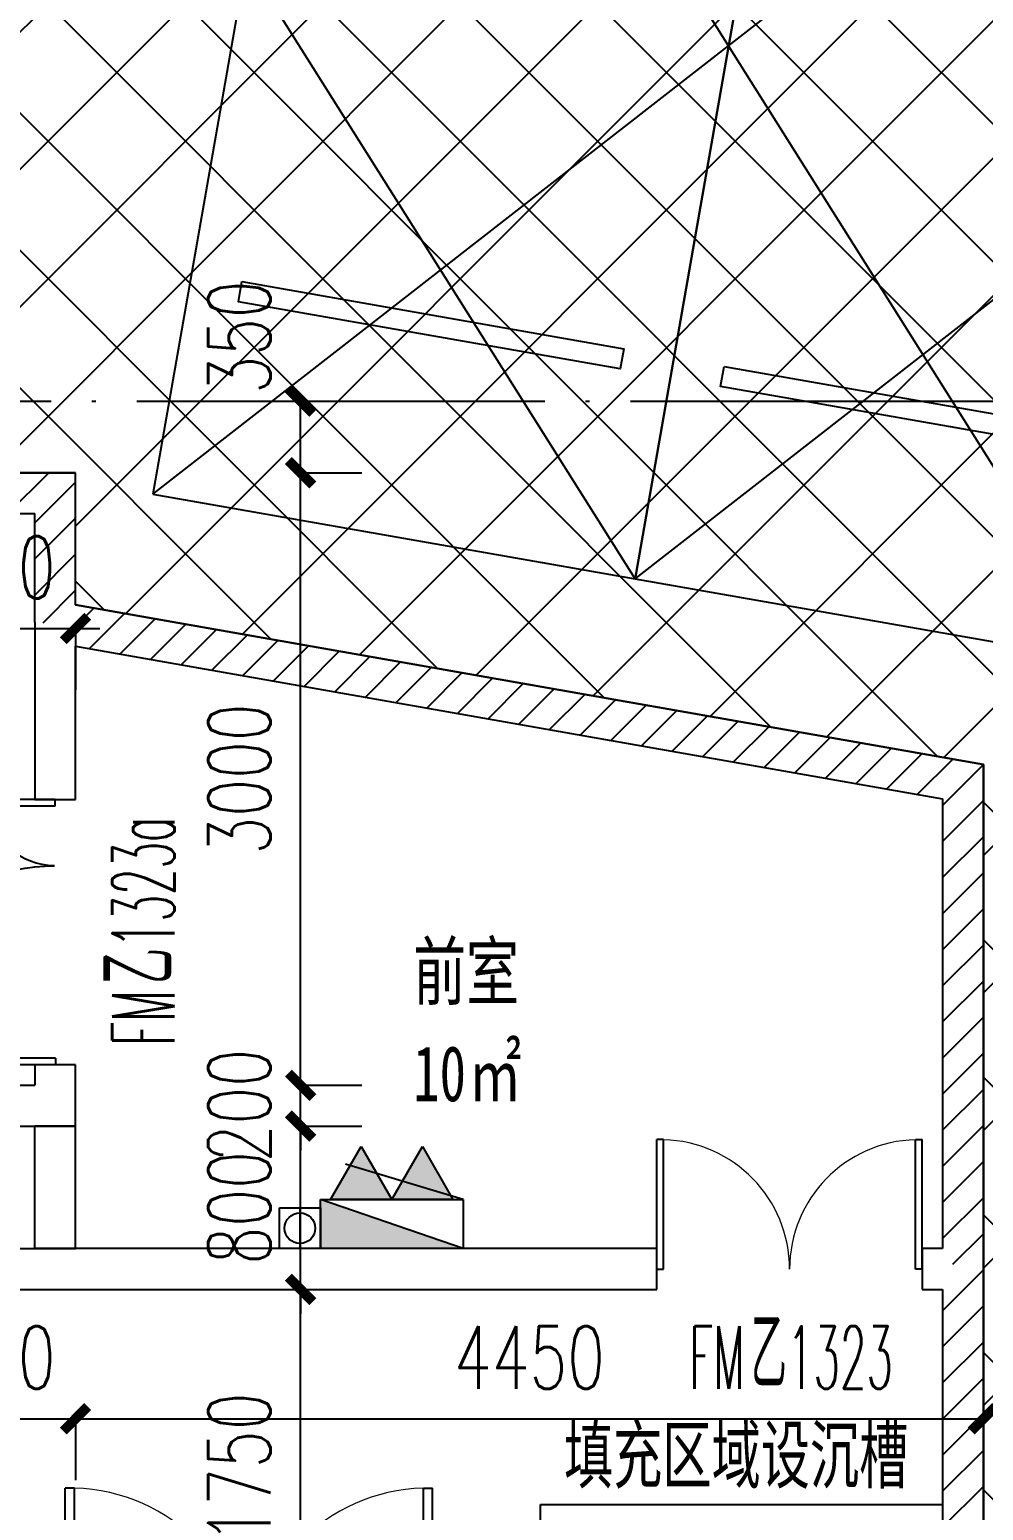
# Model space of a CAD drawing. Header units: millimetres. Extents: x 12325263 to 13848842, y -1463133 to 573208.
# Drawn here: x 12604822 to 12609497, y -853319 to -846067 of the extents above; entities that cross this region are included whole.
import ezdxf
from ezdxf.xclip import XClip

# ---------------------------------------------------------------- set-up
doc = ezdxf.new("R2010")
doc.units = ezdxf.units.MM
doc.header["$LTSCALE"] = 1000
doc.header["$XCLIPFRAME"] = 0
for name, pattern in [('DASH', [0.35, 0.25, -0.1]), ('DASHED', [19.05, 12.7, -6.35]), ('DOTE', [2.42, 2, -0.2, 0.02, -0.2])]:
    doc.linetypes.add(name, pattern=pattern)
for name, color, linetype in [('#s-灭火器', 20, 'Continuous'), ('A-ANNO-TEXT', 7, 'Continuous'), ('A-AXIS', 16, 'DOTE'), ('A-WALL', 5, 'Continuous'), ('A-WALL-PATT', 8, 'Continuous'), ('A_WALL(防火墙)', 151, 'Continuous'), ('AXIS', 3, 'Continuous'), ('DOOR_FIRE', 1, 'Continuous'), ('DOOR_FIRE_TEXT', 7, 'Continuous'), ('EQUIP_消火栓', 7, 'Continuous'), ('PARTS-CAR-政府', 40, 'Continuous'), ('PUB_DIM', 83, 'Continuous'), ('PUB_HATCH', 8, 'Continuous'), ('PUB_TEXT', 7, 'Continuous'), ('VPIPE-消防高', 3, 'Continuous'), ('WALL', 5, 'Continuous'), ('WALL-SHATCH', 8, 'Continuous'), ('WINDOW', 4, 'Continuous'), ('水条件', 1, 'Continuous')]:
    doc.layers.add(name, color=color, linetype=linetype)
doc.styles.add('_TCH_DIM_T3', font='SIMPLEX.shx', dxfattribs={"width": 0.705882, "bigfont": 'GBCBIG.shx'})
doc.styles.add('_TCH_WINDOW', font='SIMPLEX', dxfattribs={"width": 0.7, "height": 3.5, "bigfont": 'GBCBIG'})
doc.styles.add('TITXV', font='', dxfattribs={"width": 0.7})
doc.styles.add('宋体', font='', dxfattribs={"width": 0.65})
doc.styles.get('TITXV').set_extended_font_data('SimSun')
doc.styles.get('宋体').set_extended_font_data('SimSun')
doc.dimstyles.new('_TCH_ARCH&&120', dxfattribs={"dimtxt": 306, "dimasz": 120, "dimexe": 300, "dimexo": 360, "dimgap": 147, "dimtad": 1, "dimdec": 0, "dimzin": 0, "dimdsep": 46, "dimtxsty": '_TCH_DIM_T3', "dimblk": 'ARCHTICK', "dimcen": 0.09, "dimclrt": 7, "dimazin": 2, "dimtfac": 1, "dimtdec": 0, "dimtix": 1, "dimtmove": 2, "dimatfit": 3, "dimfxl": 1, "dimfxlon": 1, "dimtolj": 1, "dimtzin": 0, "dimarcsym": 0})
pattern_1 = [(45, (0, 89.76), (-88.388383, 88.388383), [])]

# ---------------------------------------------------------------- blocks, each defined once
blk = doc.blocks.new('adgshg13-A$C7F010FC0')
at = {"layer": 'WALL-SHATCH'}
h = blk.add_hatch(color=256, dxfattribs=at)
h.dxf.hatch_style = 1
h.paths.add_polyline_path([(-60384.2, -16880.9), (-763.2, 197.5), (12587.6, -13153.3), (12587.6, -157996), (-162964.9, -188820.4), (-171262.4, -180522.9), (-171262.4, -31310.9), (-150707.2, -10755.7), (-131860.1, -7980.9), (-99162.4, -7980.9), (-99162.4, -4980.9), (-76620.4, -4980.9), (-70107.7, -16880.9)], flags=16)
h.paths.add_polyline_path([(-60091.2, -16380.9), (-646.9, 646.9), (12987.6, -12987.6), (12987.6, -158331.9), (-163100.6, -189250.4), (-171662.4, -180688.6), (-171662.4, -31145.2), (-150777.9, -10260.7), (-131896.7, -7480.9), (-99562.4, -7480.9), (-99562.4, -4580.9), (-76365.6, -4580.9), (-69907.5, -16380.9)])
blk = doc.blocks.new('adgshg13-政府车位')
at = {"color": 40}
blk.add_lwpolyline([(0, 0), (2400, 0), (2400, 5300), (0, 5300)], close=True, dxfattribs=at)
for points in [[(2400, 0), (0, 2650), (2400, 5300)], [(0, 0), (2400, 2650), (0, 5300)]]:
    blk.add_lwpolyline(points, dxfattribs=at)
at = {"color": 40, "extrusion": (-0.000447791, 3.39716e-15, 1), "elevation": -1.1}
blk.add_lwpolyline([(250, 1100), (2150, 1100), (2150, 1000), (250, 1000)], close=True, dxfattribs=at)
blk = doc.blocks.new('A$C4C7A72D3')
at = {"layer": 'PARTS-CAR-政府'}
for p in [(206392.8, 94992.8), (208792.8, 94992.8)]:
    blk.add_blockref('adgshg13-政府车位', p, dxfattribs=at)
at = {"layer": 'WALL', "color": 1}
blk.add_blockref('adgshg13-A$C7F010FC0', (210433, 205503.6), dxfattribs=at)
blk = doc.blocks.new('qlzw')
at = {"layer": 'A-AXIS'}
blk.add_line((12411416.8, 1033989.8), (12486866.8, 1033989.8), dxfattribs=at)
blk = doc.blocks.new('管位')
at = {"layer": '水条件'}
blk.add_line((12573126, 675360.4), (12573126, 675160.4), dxfattribs=at)
blk.add_lwpolyline([(12573026, 675360.4), (12573226, 675360.4), (12573226, 675160.4), (12573026, 675160.4)], close=True, dxfattribs=at)
blk = doc.blocks.new('灭火器')
at = {"layer": '#s-灭火器', "ltscale": 1000}
for points in [[(292444.1, 59706.6), (292144.1, 59706.6), (292294.1, 59446.8)], [(292744.1, 59706.6), (292444.1, 59706.6), (292594.1, 59446.8)]]:
    blk.add_hatch(color=256, dxfattribs=at).paths.add_polyline_path(points)
for points in [[(292294.1, 59446.8), (292444.1, 59706.6), (292144.1, 59706.6)], [(292594.1, 59446.8), (292744.1, 59706.6), (292444.1, 59706.6)]]:
    blk.add_lwpolyline(points, close=True, dxfattribs=at)
blk = doc.blocks.new('$TWTSYS$00000508')
for p, q in [((-0.5, 0.5), (0.324, 1.224)), ((-0.5, 0.5), (-0.5, -0.5)), ((-0.5, -0.5), (0.5, 0.5)), ((0.5, 0.5), (-0.5, 0.5)), ((0.5, -0.5), (0.5, 0.5)), ((-0.5, -0.5), (0.5, -0.5))]:
    blk.add_line(p, q)
blk.add_solid([(0.5, -0.5), (0.5, 0.5), (-0.5, -0.5)])
blk = doc.blocks.new('消火栓')
at = {"layer": '#s-灭火器', "rotation": 180.0000000000001}
blk.add_blockref('灭火器', (12864422.1, 734931.8), dxfattribs=at)
at = {"layer": 'EQUIP_消火栓', "xscale": 700, "yscale": 240, "zscale": 700}
blk.add_blockref('$TWTSYS$00000508', (12571977.9, 675105.2), dxfattribs=at)
blk = doc.blocks.new('asdfasfasdfsdf')
at = {"layer": 'VPIPE-消防高'}
blk.add_circle((37550, 16700), 75, dxfattribs=at)
at = {"xscale": -1}
blk.add_blockref('消火栓', (12609978, -658385.2), dxfattribs=at)
at = {"layer": '水条件'}
blk.add_blockref('管位', (-12535575.9, -658560.4), dxfattribs=at)
blk = doc.blocks.new('_ArchTick')
at = {"color": 0, "linetype": 'ByBlock', "const_width": 0.4}
blk.add_lwpolyline([(-0.5, -0.5), (0.5, 0.5)], dxfattribs=at)
blk = doc.blocks.new('*D4460')
at = {"layer": 'Defpoints', "color": 0, "transparency": 16777216}
for p in [(12604996.8, -852236.8), (12606150, -852236.8), (12604996.8, -853986.8)]:
    blk.add_point(p, dxfattribs=at)
at = {"layer": 'PUB_DIM', "color": 0, "lineweight": -2, "transparency": 16777216}
for p, q in [((12606149, -852236.8), (12606450, -852236.8)), ((12606150, -853986.8), (12606150, -852236.8)), ((12606149, -853986.8), (12606450, -853986.8))]:
    blk.add_line(p, q, dxfattribs=at)
at = {"layer": 'PUB_DIM', "color": 0, "lineweight": -2, "transparency": 16777216, "xscale": 120, "yscale": 120, "zscale": 120}
for p, rotation in [((12606150, -852236.8), 90), ((12606150, -853986.8), 270)]:
    blk.add_blockref('_ArchTick', p, dxfattribs=dict(at, rotation=rotation))
at = {"layer": 'PUB_DIM', "color": 7, "transparency": 16777216, "insert": (12605850, -853111.8), "char_height": 306, "attachment_point": 5, "rotation": 90, "style": '_TCH_DIM_T3'}
blk.add_mtext('\\A1;1750', dxfattribs=at)
blk = doc.blocks.new('*D4461')
at = {"layer": 'Defpoints', "color": 0, "transparency": 16777216}
for p in [(12604996.8, -851436.8), (12606150, -851436.8), (12604996.8, -852236.8)]:
    blk.add_point(p, dxfattribs=at)
at = {"layer": 'PUB_DIM', "color": 0, "lineweight": -2, "transparency": 16777216}
for p, q in [((12606150, -851436.8), (12606150, -851316.8)), ((12606149, -851436.8), (12606450, -851436.8)), ((12606150, -852236.8), (12606150, -851436.8)), ((12606149, -852236.8), (12606450, -852236.8)), ((12606150, -852236.8), (12606150, -852356.8))]:
    blk.add_line(p, q, dxfattribs=at)
at = {"layer": 'PUB_DIM', "color": 0, "lineweight": -2, "transparency": 16777216, "xscale": 120, "yscale": 120, "zscale": 120}
for p, rotation in [((12606150, -851436.8), 270), ((12606150, -852236.8), 90)]:
    blk.add_blockref('_ArchTick', p, dxfattribs=dict(at, rotation=rotation))
at = {"layer": 'PUB_DIM', "color": 7, "transparency": 16777216, "insert": (12605850, -851836.8), "char_height": 306, "attachment_point": 5, "rotation": 90, "style": '_TCH_DIM_T3'}
blk.add_mtext('\\A1;800', dxfattribs=at)
blk = doc.blocks.new('*D4462')
at = {"layer": 'Defpoints', "color": 0, "transparency": 16777216}
for p in [(12604996.8, -851236.8), (12606150, -851236.8), (12604996.8, -851436.8)]:
    blk.add_point(p, dxfattribs=at)
at = {"layer": 'PUB_DIM', "color": 0, "lineweight": -2, "transparency": 16777216}
for p, q in [((12606150, -851236.8), (12606150, -851116.8)), ((12606149, -851236.8), (12606450, -851236.8)), ((12606150, -851436.8), (12606150, -851236.8)), ((12606149, -851436.8), (12606450, -851436.8)), ((12606150, -851436.8), (12606150, -851556.8))]:
    blk.add_line(p, q, dxfattribs=at)
at = {"layer": 'PUB_DIM', "color": 0, "lineweight": -2, "transparency": 16777216, "xscale": 120, "yscale": 120, "zscale": 120}
for p, rotation in [((12606150, -851236.8), 270), ((12606150, -851436.8), 90)]:
    blk.add_blockref('_ArchTick', p, dxfattribs=dict(at, rotation=rotation))
at = {"layer": 'PUB_DIM', "color": 7, "transparency": 16777216, "insert": (12605850, -851336.8), "char_height": 306, "attachment_point": 5, "rotation": 90, "style": '_TCH_DIM_T3'}
blk.add_mtext('\\A1;200', dxfattribs=at)
blk = doc.blocks.new('*D4463')
at = {"layer": 'Defpoints', "color": 0, "transparency": 16777216}
for p in [(12604996.8, -848236.8), (12606150, -848236.8), (12604996.8, -851236.8)]:
    blk.add_point(p, dxfattribs=at)
at = {"layer": 'PUB_DIM', "color": 0, "lineweight": -2, "transparency": 16777216}
for p, q in [((12606149, -848236.8), (12606450, -848236.8)), ((12606150, -851236.8), (12606150, -848236.8)), ((12606149, -851236.8), (12606450, -851236.8))]:
    blk.add_line(p, q, dxfattribs=at)
at = {"layer": 'PUB_DIM', "color": 0, "lineweight": -2, "transparency": 16777216, "xscale": 120, "yscale": 120, "zscale": 120}
for p, rotation in [((12606150, -848236.8), 90), ((12606150, -851236.8), 270)]:
    blk.add_blockref('_ArchTick', p, dxfattribs=dict(at, rotation=rotation))
at = {"layer": 'PUB_DIM', "color": 7, "transparency": 16777216, "insert": (12605850, -849736.8), "char_height": 306, "attachment_point": 5, "rotation": 90, "style": '_TCH_DIM_T3'}
blk.add_mtext('\\A1;3000', dxfattribs=at)
blk = doc.blocks.new('*D4464')
at = {"layer": 'Defpoints', "color": 0, "transparency": 16777216}
for p in [(12604996.8, -847886.8), (12606150, -847886.8), (12604996.8, -848236.8)]:
    blk.add_point(p, dxfattribs=at)
at = {"layer": 'PUB_DIM', "color": 0, "lineweight": -2, "transparency": 16777216}
for p, q in [((12606149, -847886.8), (12606450, -847886.8)), ((12606150, -848236.8), (12606150, -847886.8)), ((12606149, -848236.8), (12606450, -848236.8))]:
    blk.add_line(p, q, dxfattribs=at)
at = {"layer": 'PUB_DIM', "color": 0, "lineweight": -2, "transparency": 16777216, "xscale": 120, "yscale": 120, "zscale": 120}
for p, rotation in [((12606150, -847886.8), 90), ((12606150, -848236.8), 270)]:
    blk.add_blockref('_ArchTick', p, dxfattribs=dict(at, rotation=rotation))
at = {"layer": 'PUB_DIM', "color": 7, "transparency": 16777216, "insert": (12605850, -847572.4), "char_height": 306, "attachment_point": 5, "rotation": 90, "style": '_TCH_DIM_T3'}
blk.add_mtext('\\A1;350', dxfattribs=at)
blk = doc.blocks.new('*D4465')
at = {"layer": 'Defpoints', "color": 0, "transparency": 16777216}
for p in [(12605046.8, -852236.8), (12609496.8, -852236.8), (12609496.8, -852870)]:
    blk.add_point(p, dxfattribs=at)
at = {"layer": 'PUB_DIM', "color": 0, "lineweight": -2, "transparency": 16777216}
for p, q in [((12605046.8, -852869), (12605046.8, -853170)), ((12605046.8, -852870), (12609496.8, -852870)), ((12609496.8, -852869), (12609496.8, -853170))]:
    blk.add_line(p, q, dxfattribs=at)
at = {"layer": 'PUB_DIM', "color": 0, "lineweight": -2, "transparency": 16777216, "xscale": 120, "yscale": 120, "zscale": 120, "rotation": 180}
blk.add_blockref('_ArchTick', (12605046.8, -852870), dxfattribs=at)
at = {"layer": 'PUB_DIM', "color": 0, "lineweight": -2, "transparency": 16777216, "xscale": 120, "yscale": 120, "zscale": 120}
blk.add_blockref('_ArchTick', (12609496.8, -852870), dxfattribs=at)
at = {"layer": 'PUB_DIM', "color": 7, "transparency": 16777216, "insert": (12607271.8, -852570), "char_height": 306, "attachment_point": 5, "style": '_TCH_DIM_T3'}
blk.add_mtext('\\A1;4450', dxfattribs=at)
blk = doc.blocks.new('*D4466')
at = {"layer": 'Defpoints', "color": 0, "transparency": 16777216}
for p in [(12604296.8, -852236.8), (12605046.8, -852236.8), (12605046.8, -852870)]:
    blk.add_point(p, dxfattribs=at)
at = {"layer": 'PUB_DIM', "color": 0, "lineweight": -2, "transparency": 16777216}
for p, q in [((12604296.8, -852870), (12604176.8, -852870)), ((12604296.8, -852869), (12604296.8, -853170)), ((12604296.8, -852870), (12605046.8, -852870)), ((12605046.8, -852869), (12605046.8, -853170)), ((12605046.8, -852870), (12605166.8, -852870))]:
    blk.add_line(p, q, dxfattribs=at)
at = {"layer": 'PUB_DIM', "color": 0, "lineweight": -2, "transparency": 16777216, "xscale": 120, "yscale": 120, "zscale": 120}
blk.add_blockref('_ArchTick', (12604296.8, -852870), dxfattribs=at)
at = {"layer": 'PUB_DIM', "color": 0, "lineweight": -2, "transparency": 16777216, "xscale": 120, "yscale": 120, "zscale": 120, "rotation": 180}
blk.add_blockref('_ArchTick', (12605046.8, -852870), dxfattribs=at)
at = {"layer": 'PUB_DIM', "color": 7, "transparency": 16777216, "insert": (12604671.8, -852570), "char_height": 306, "attachment_point": 5, "style": '_TCH_DIM_T3'}
blk.add_mtext('\\A1;750', dxfattribs=at)
blk = doc.blocks.new('*D4724')
at = {"layer": 'Defpoints', "color": 0, "transparency": 16777216}
for p in [(12604296.8, -848236.8), (12605046.8, -848236.8), (12605046.8, -849000)]:
    blk.add_point(p, dxfattribs=at)
at = {"layer": 'PUB_DIM', "color": 0, "lineweight": -2, "transparency": 16777216}
for p, q in [((12604296.8, -849000), (12604176.8, -849000)), ((12604296.8, -848999), (12604296.8, -849300)), ((12604296.8, -849000), (12605046.8, -849000)), ((12605046.8, -848999), (12605046.8, -849300)), ((12605046.8, -849000), (12605166.8, -849000))]:
    blk.add_line(p, q, dxfattribs=at)
at = {"layer": 'PUB_DIM', "color": 0, "lineweight": -2, "transparency": 16777216, "xscale": 120, "yscale": 120, "zscale": 120}
blk.add_blockref('_ArchTick', (12604296.8, -849000), dxfattribs=at)
at = {"layer": 'PUB_DIM', "color": 0, "lineweight": -2, "transparency": 16777216, "xscale": 120, "yscale": 120, "zscale": 120, "rotation": 180}
blk.add_blockref('_ArchTick', (12605046.8, -849000), dxfattribs=at)
at = {"layer": 'PUB_DIM', "color": 7, "transparency": 16777216, "insert": (12604671.8, -848700), "char_height": 306, "attachment_point": 5, "style": '_TCH_DIM_T3'}
blk.add_mtext('\\A1;750', dxfattribs=at)
blk = doc.blocks.new('$DorLib2D$00000002')
for p, q in [((-0.5, 0), (-0.5, 0.4875)), ((-0.475, 0.4875), (-0.5, 0.4875)), ((-0.475, 0), (-0.475, 0.4875)), ((0.475, 0), (0.475, 0.4875)), ((0.475, 0.4875), (0.5, 0.4875)), ((0.5, 0), (0.5, 0.4875)), ((-0.5, 0), (-0.475, 0)), ((0.5, 0), (0.475, 0))]:
    blk.add_line(p, q)
at = {"lineweight": 13}
for centre, start, end in [((-0.4875, 0), 0, 88.5307), ((0.4875, 0), 91.4693, 180)]:
    blk.add_arc(centre, 0.4875, start, end, dxfattribs=at)
blk = doc.blocks.new('$DorLib2D$00000225')
at = {"color": 0}
for p, q in [((0.475, -0.0014), (0.475, 0.7521)), ((0.475, 0.7521), (0.5, 0.7521)), ((0.5, -0.0014), (0.5, 0.7521)), ((-0.5, 0), (-0.5, 0.252)), ((-0.475, 0.252), (-0.5, 0.252)), ((-0.475, 0), (-0.475, 0.252)), ((-0.475, 0), (-0.5, 0)), ((0.475, -0.0014), (0.5, -0.0014))]:
    blk.add_line(p, q, dxfattribs=at)
for centre, radius, start, end in [((0.5046, -0.0019), 0.7546, 92.2493, 179.7238), ((-0.5008, 0.0026), 0.2508, 359.7899, 84.0974)]:
    blk.add_arc(centre, radius, start, end, dxfattribs=at)

msp = doc.modelspace()

# ---------------------------------------------------------------- block references
ref = msp.add_blockref('A$C4C7A72D3', (12385714.9, -906209.5), dxfattribs=dict(rotation=350.041249254255))
XClip(ref).set_block_clipping_path([(223442.8584877662, 85923.1187333744), (220542.7961432356, 85923.1422391906), (220542.8579492103, 89292.823275506), (211526.9150355905, 89292.8101311298), (210631.4331447985, 94392.8080583527), (206113.3685902953, 94392.8025418455), (206001.4315187763, 95030.3127344656), (204376.2826588508, 94744.9613686837), (203364.4570056833, 100506.9030052917), (197947.3947122637, 99555.7482674252), (192482.3428474721, 130679.4765393781), (190118.7804593667, 130264.4504016289), (191623.4071957469, 121695.6427078634), (177046.6486519482, 119136.2011700841), (175707.6223907359, 126760.8483765714), (173902.988371335, 128026.4039125028), (169528.3854461554, 127258.2903269802), (169070.0967394859, 129868.3614864857), (163308.2517458182, 128856.6693391807), (163766.52659606, 126246.6171700556), (159679.1795131005, 125528.9180921423), (170669.6888374612, 62935.797914044), (167222.1989369914, 62330.4650948944), (167939.7759490944, 58243.6808593175), (171386.9528796654, 58848.2912487988), (172857.0656793863, 50477.0032648193), (165962.5026008021, 49266.4230898353), (168037.7813034765, 37447.1796448426), (140649.9584970828, 32638.2390106404), (115387.9799239188, 28202.5781787895), (95598.7254695911, 140907.4332163476), (226939.476109907, 163968.8668500402), (240128.6952811591, 88852.8973128139)])

# ---------------------------------------------------------------- next in the draw order: hatches: boundary and pattern name
at = {"layer": 'A-WALL-PATT'}
h = msp.add_hatch(dxfattribs=at)
h.set_pattern_fill('ANSI37', color=252, scale=300)
h.set_pattern_definition([(45, (0, 0), (-336.759605, 336.759605), []), (135, (0, 0), (-336.759605, -336.759605), [])])
h.paths.add_polyline_path([(12620650.4, -860223), (12617794, -859722), (12618376.9, -856402.6), (12609496.8, -854843.4), (12609496.8, -849665.4), (12605046.8, -848884), (12605046.8, -848236.8), (12604796.8, -848236.8), (12604796.8, -848236.8), (12603396.8, -848236.8), (12603396.8, -842386.7), (12597896.8, -842386.8), (12597896.8, -819486.8), (12597896.6, -810786.8), (12595496.8, -810786.8), (12595496.9, -819486.7), (12580697.2, -819486.7), (12580696.9, -811745.4), (12579138.3, -810186.8), (12574696.8, -810186.7), (12574696.8, -807536.8), (12568846.8, -807536.8), (12568846.8, -810186.8), (12564696.9, -810186.8), (12564696.8, -873736.8), (12561196.8, -873736.8), (12561196.8, -877886.8), (12564696.8, -877886.8), (12564696.8, -886386.8), (12557696.8, -886386.8), (12557696.8, -898386.9), (12504241.6, -898386.9), (12504241.6, -783958), (12634041.3, -783958), (12627930.1, -818762.8)])
h = msp.add_hatch(dxfattribs=at)
h.set_pattern_fill('普通砖', color=256, scale=50, style=0)
h.set_pattern_definition(pattern_1)
h.paths.add_polyline_path([(12603296.8, -848303.5), (12603296.8, -848436.8), (12604846.8, -848436.8), (12605046.8, -848236.8), (12603396.8, -848236.8)])
h = msp.add_hatch(dxfattribs=at)
h.set_pattern_fill('普通砖', color=256, scale=50, style=0)
h.set_pattern_definition(pattern_1)
h.paths.add_polyline_path([(12604980.2, -848979.7), (12605046.8, -848884), (12605046.8, -848236.8), (12604846.8, -848436.8), (12604846.8, -848968)])
h = msp.add_hatch(dxfattribs=at)
h.set_pattern_fill('普通砖', color=256, scale=50, style=0)
h.set_pattern_definition(pattern_1)
h.paths.add_polyline_path([(12604980.2, -848979.7), (12605046.8, -849087.1), (12609296.8, -849833.3), (12609496.8, -849665.4), (12605046.8, -848884)])
h = msp.add_hatch(dxfattribs=at)
h.set_pattern_fill('普通砖', color=256, scale=50, style=0)
h.set_pattern_definition(pattern_1)
h.paths.add_polyline_path([(12609496.8, -849665.4), (12609296.8, -849833.3), (12609296.8, -852036.8), (12609363.5, -852136.8), (12609496.8, -852136.8)])
h = msp.add_hatch(dxfattribs=at)
h.set_pattern_fill('普通砖', color=256, scale=50, style=0)
h.set_pattern_definition(pattern_1)
h.paths.add_polyline_path([(12609363.5, -852136.8), (12609296.8, -852236.8), (12609296.8, -855011.4), (12609496.8, -854843.4), (12609496.8, -852136.8)])

# ---------------------------------------------------------------- next in the draw order: linework, layer by layer
at = {"layer": 'A-WALL'}
for p, q in [((12604846.8, -848968), (12604846.8, -849836.8)), ((12605046.8, -849836.8), (12605046.8, -849087.1)), ((12604846.8, -849836.8), (12605046.8, -849836.8)), ((12605046.8, -851136.8), (12604846.8, -851136.8)), ((12604846.8, -851136.8), (12604846.8, -851236.8)), ((12605046.8, -851336.8), (12605046.8, -851136.8)), ((12601096.8, -851236.8), (12604846.8, -851236.8)), ((12605046.8, -851436.8), (12605046.8, -851336.8)), ((12601196.8, -851436.8), (12604846.8, -851436.8)), ((12604846.8, -851436.8), (12605046.8, -851436.8)), ((12601196.8, -852036.8), (12604846.8, -852036.8)), ((12605046.8, -852036.8), (12604846.8, -852036.8)), ((12607896.8, -852036.8), (12605046.8, -852036.8)), ((12607896.8, -852236.8), (12607896.8, -852036.8)), ((12609296.8, -852036.8), (12609196.8, -852036.8)), ((12609196.8, -852036.8), (12609196.8, -852236.8)), ((12601096.8, -852236.8), (12604946.8, -852236.8)), ((12604946.8, -852236.8), (12607896.8, -852236.8)), ((12609196.8, -852236.8), (12609296.8, -852236.8))]:
    msp.add_line(p, q, dxfattribs=at)
at = {"layer": 'A_WALL(防火墙)'}
for p, q in [((12603396.8, -848236.8), (12605046.8, -848236.8)), ((12605046.8, -848884), (12605046.8, -848236.8)), ((12603296.8, -848436.8), (12604846.8, -848436.8)), ((12604846.8, -848968), (12604846.8, -848436.8)), ((12605046.8, -848884), (12609496.8, -849665.4)), ((12605046.8, -849087.1), (12609296.8, -849833.3)), ((12609496.8, -849665.4), (12609496.8, -852136.8)), ((12609296.8, -849833.3), (12609296.8, -852036.8)), ((12609496.8, -852136.8), (12609496.8, -854843.4)), ((12609296.8, -852236.8), (12609296.8, -855011.4))]:
    msp.add_line(p, q, dxfattribs=at)
at = {"layer": 'AXIS'}
for p, q in [((12607325.3, -854464.1), (12607325.3, -853290)), ((12607325.3, -853290), (12609296.8, -853290))]:
    msp.add_line(p, q, dxfattribs=at)
at = {"layer": 'PUB_HATCH', "color": 6, "elevation": 0}
msp.add_lwpolyline([(12634041.3, -783958), (12627930.1, -818762.8), (12620650.4, -860223), (12617794, -859722), (12618376.9, -856402.6), (12609496.8, -854843.4), (12609496.8, -849665.4), (12605046.8, -848884), (12605046.8, -848236.8), (12604796.8, -848236.8), (12604796.8, -848236.8), (12603396.8, -848236.8), (12603396.8, -842386.7), (12597896.8, -842386.8)], dxfattribs=at)
at = {"layer": 'WINDOW', "linetype": 'DASH'}
for p, q in [((12605046.8, -851436.8), (12604846.8, -851436.8)), ((12604846.8, -852036.8), (12605046.8, -852036.8))]:
    msp.add_line(p, q, dxfattribs=at)
at = {"layer": 'WINDOW', "linetype": 'DASHED'}
for p, q in [((12604846.8, -852036.8, 800), (12604846.8, -851436.8, 800)), ((12605046.8, -852036.8, 800), (12605046.8, -851436.8, 800))]:
    msp.add_line(p, q, dxfattribs=at)

# ---------------------------------------------------------------- next in the draw order: block references
at = {"color": 2}
msp.add_blockref('qlzw', (133430, -1881876.5), dxfattribs=at)
msp.add_blockref('asdfasfasdfsdf', (12568596.8, -868636.8))
at = {"layer": 'DOOR_FIRE', "zscale": 200}
for name, p, xscale, yscale, rotation in [('$DorLib2D$00000225', (12604946.8, -850486.8), -1300, 1300, 89.99999999990989), ('$DorLib2D$00000002', (12608546.8, -852136.8), 1300, 1300, 359.999999999997), ('$DorLib2D$00000002', (12605896.8, -854086.8), 1800, 1800, 359.9999999999955)]:
    msp.add_blockref(name, p, dxfattribs=dict(at, xscale=xscale, yscale=yscale, rotation=rotation))

# ---------------------------------------------------------------- next in the draw order: texts
at = {"layer": 'A-ANNO-TEXT', "style": 'TITXV', "width": 0.7}
for s, p in [('前室', (12606701.8, -850814.9)), ('㎡', (12606974, -851314.9)), ('10', (12606701.8, -851314.9))]:
    msp.add_text(s, height=271.9, dxfattribs=at).set_placement(p)
at = {"layer": 'DOOR_FIRE_TEXT', "style": '_TCH_WINDOW'}
for s, height, width, p in [('1323a', 306, 0.494118, (12605532.7, -850563.9)), ('乙', 347.2, 0.7, (12605532.7, -850740.9)), ('FM', 306, 0.494118, (12605532.7, -851043.3))]:
    msp.add_text(s, height=height, rotation=90, dxfattribs=dict(at, width=width)).set_placement(p)
for s, height, width, p in [('乙', 347.2, 0.7, (12608357.5, -852722.7)), ('FM', 306, 0.494118, (12608055.1, -852722.7)), ('1323', 306, 0.494118, (12608534.5, -852722.7))]:
    msp.add_text(s, height=height, dxfattribs=dict(at, width=width)).set_placement(p)
at = {"layer": 'PUB_TEXT', "style": '宋体', "width": 0.65}
msp.add_text('填充区域设沉槽', height=271.9, dxfattribs=at).set_placement((12607441.2, -853182))

# ---------------------------------------------------------------- next in the draw order: dimensions: what is measured, and where the dimension line sits
at = {"layer": 'PUB_DIM'}
dim = msp.add_linear_dim(base=(12606150, -847886.8), p1=(12604996.8, -848236.8), p2=(12604996.8, -847886.8), angle=90, dimstyle='_TCH_ARCH&&120', dxfattribs=at)
dim.commit()
dim.dimension.update_dxf_attribs({"geometry": '*D4464', "text_midpoint": (12605850, -847572.4), "dimtype": 129})
for p1, p2, distance, picture, middle in [((12604996.8, -851236.8), (12604996.8, -848236.8), -1153.2, '*D4463', (12605850, -849736.8)), ((12604296.8, -848236.8), (12605046.8, -848236.8), -763.2, '*D4724', (12604671.8, -848700)), ((12604996.8, -851436.8), (12604996.8, -851236.8), -1153.2, '*D4462', (12605850, -851336.8)), ((12604996.8, -852236.8), (12604996.8, -851436.8), -1153.2, '*D4461', (12605850, -851836.8)), ((12604996.8, -853986.8), (12604996.8, -852236.8), -1153.2, '*D4460', (12605850, -853111.8)), ((12604296.8, -852236.8), (12605046.8, -852236.8), -633.2, '*D4466', (12604671.8, -852570)), ((12605046.8, -852236.8), (12609496.8, -852236.8), -633.2, '*D4465', (12607271.8, -852570))]:
    dim = msp.add_aligned_dim(p1=p1, p2=p2, distance=distance, dimstyle='_TCH_ARCH&&120', dxfattribs=at)
    dim.commit()
    dim.dimension.update_dxf_attribs({"geometry": picture, "text_midpoint": middle})

doc.saveas('drawing.dxf')
